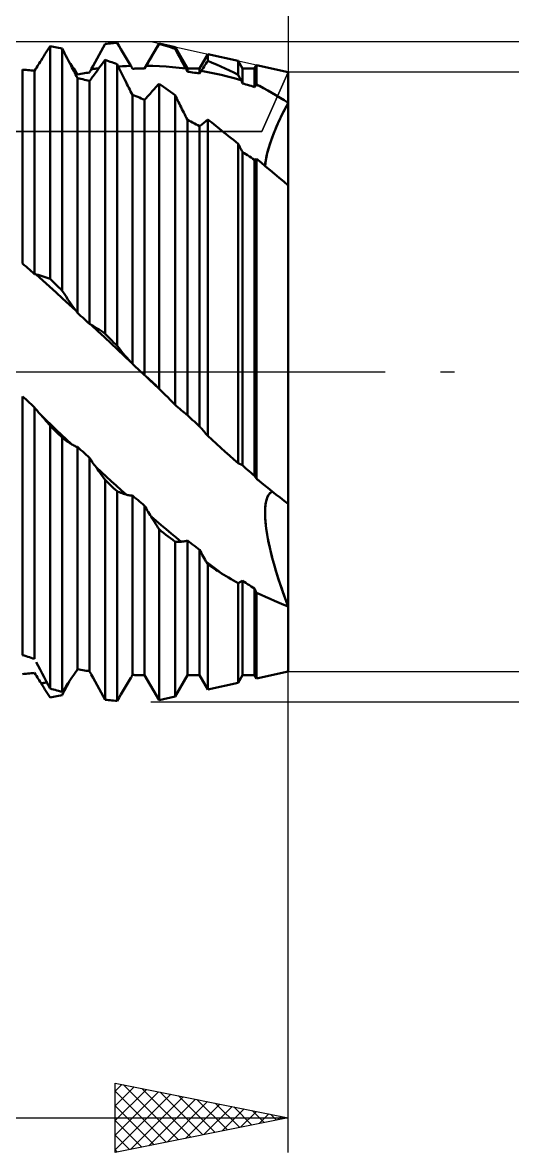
# Model space of a CAD drawing. Header units: millimetres. Extents: x -108 to 139, y -57 to 79.
# Drawn here: x 36.32 to 50.47, y -22.52 to 10.08 of the extents above; entities that cross this region are included whole.
import ezdxf

# ---------------------------------------------------------------- set-up
doc = ezdxf.new("R2010")
doc.units = ezdxf.units.MM
doc.header["$LTSCALE"] = 8
doc.linetypes.add('LONGDASH_DASH', pattern=[0.85, 0.4, -0.2, 0.05, -0.2])
for name, color, linetype in [('1', 4, 'CONTINUOUS'), ('2', 7, 'CONTINUOUS'), ('4', 2, 'LONGDASH_DASH'), ('CUT', 1, 'CONTINUOUS'), ('NOCUT', 7, 'CONTINUOUS'), ('SK2', 7, 'CONTINUOUS'), ('SK4', 2, 'LONGDASH_DASH')]:
    doc.layers.add(name, color=color, linetype=linetype)

msp = doc.modelspace()

# ---------------------------------------------------------------- linework, layer by layer
at = {"layer": '1', "color": 4, "linetype": 'CONTINUOUS', "lineweight": 50}
for p, q in [((38.65, 9.358), (38.707, 9.461)), ((38.707, 9.461), (38.756, 9.467)), ((38.756, 9.467), (38.806, 9.472)), ((38.806, 9.472), (38.855, 9.477)), ((38.855, 9.477), (38.905, 9.482)), ((38.905, 9.482), (38.954, 9.487)), ((38.954, 9.487), (39.004, 9.491)), ((39.004, 9.491), (39.053, 9.495)), ((39.11, 9.402), (39.053, 9.495)), ((39.847, 8.75), (40.265, 9.473)), ((40.212, 9.373), (40.265, 9.461)), ((40.73, 9.371), (40.265, 9.473)), ((40.265, 9.461), (40.265, 9.473)), ((40.331, 9.443), (40.265, 9.461)), ((36.934, 9.106), (36.971, 9.165)), ((36.971, 9.165), (37.008, 9.224)), ((37.008, 9.224), (37.045, 9.282)), ((37.045, 9.282), (37.082, 9.34)), ((37.082, 9.34), (37.119, 9.398)), ((37.168, 9.389), (37.119, 9.398)), ((37.119, 2.682), (37.119, 9.398)), ((37.218, 9.381), (37.168, 9.389)), ((37.267, 9.372), (37.218, 9.381)), ((37.317, 9.363), (37.267, 9.372)), ((37.366, 9.353), (37.317, 9.363)), ((37.416, 9.344), (37.366, 9.353)), ((37.465, 9.334), (37.416, 9.344)), ((37.502, 9.263), (37.465, 9.334)), ((37.465, 2.342), (37.465, 9.334)), ((37.539, 9.192), (37.502, 9.263)), ((37.576, 9.12), (37.539, 9.192)), ((38.48, 9.045), (38.537, 9.15)), ((38.537, 9.15), (38.593, 9.254)), ((38.593, 9.254), (38.65, 9.358)), ((39.167, 9.308), (39.11, 9.402)), ((39.224, 9.214), (39.167, 9.308)), ((39.281, 9.119), (39.224, 9.214)), ((40.055, 9.105), (40.107, 9.195)), ((40.107, 9.195), (40.16, 9.284)), ((40.16, 9.284), (40.212, 9.373)), ((40.398, 9.424), (40.331, 9.443)), ((40.464, 9.405), (40.398, 9.424)), ((40.531, 9.385), (40.464, 9.405)), ((40.597, 9.365), (40.531, 9.385)), ((40.664, 9.344), (40.597, 9.365)), ((40.73, 9.323), (40.664, 9.344)), ((41.089, 8.75), (40.73, 9.371)), ((40.73, 9.323), (40.73, 9.371)), ((40.774, 9.242), (40.73, 9.323)), ((40.818, 9.161), (40.774, 9.242)), ((40.863, 9.079), (40.818, 9.161)), ((41.435, 8.75), (41.674, 9.163)), ((42.55, 8.97), (41.674, 9.163)), ((41.674, 8.974), (41.674, 9.163)), ((36.724, 8.774), (36.751, 8.816)), ((36.751, 8.816), (36.778, 8.859)), ((36.778, 8.859), (36.805, 8.902)), ((36.805, 8.902), (36.832, 8.945)), ((36.832, 8.945), (36.859, 8.988)), ((36.859, 8.988), (36.896, 9.047)), ((36.896, 9.047), (36.934, 9.106)), ((37.614, 9.049), (37.576, 9.12)), ((37.651, 8.977), (37.614, 9.049)), ((37.688, 8.905), (37.651, 8.977)), ((37.706, 8.888), (37.675, 8.933)), ((37.725, 8.833), (37.688, 8.905)), ((37.738, 8.842), (37.706, 8.888)), ((37.751, 8.783), (37.725, 8.833)), ((37.769, 8.796), (37.738, 8.842)), ((38.308, 8.73), (38.365, 8.835)), ((38.365, 8.835), (38.423, 8.94)), ((38.423, 8.94), (38.48, 9.045)), ((38.558, 8.8), (38.596, 8.851)), ((38.596, 8.851), (38.633, 8.901)), ((38.633, 8.901), (38.67, 8.951)), ((38.67, 8.951), (38.707, 9.001)), ((38.756, 8.984), (38.707, 9.001)), ((38.707, 1.101), (38.707, 9.001)), ((38.806, 8.967), (38.756, 8.984)), ((38.855, 8.95), (38.806, 8.967)), ((38.905, 8.933), (38.855, 8.95)), ((38.954, 8.915), (38.905, 8.933)), ((39.004, 8.897), (38.954, 8.915)), ((39.053, 8.879), (39.004, 8.897)), ((39.09, 8.805), (39.053, 8.879)), ((39.053, 0.75), (39.053, 8.879)), ((39.087, 8.812), (39.148, 8.815)), ((39.127, 8.73), (39.09, 8.805)), ((39.148, 8.815), (39.209, 8.819)), ((39.209, 8.819), (39.27, 8.822)), ((39.27, 8.822), (39.33, 8.825)), ((39.338, 9.023), (39.281, 9.119)), ((39.33, 8.825), (39.391, 8.827)), ((39.395, 8.926), (39.338, 9.023)), ((39.391, 8.827), (39.452, 8.829)), ((39.452, 8.829), (39.395, 8.926)), ((39.459, 8.818), (39.452, 8.829)), ((39.466, 8.806), (39.459, 8.818)), ((39.473, 8.794), (39.466, 8.806)), ((39.875, 8.797), (39.882, 8.809)), ((39.882, 8.809), (39.889, 8.821)), ((39.889, 8.821), (39.896, 8.833)), ((39.896, 8.833), (39.949, 8.924)), ((40.086, 8.828), (39.896, 8.833)), ((39.949, 8.924), (40.002, 9.015)), ((40.002, 9.015), (40.055, 9.105)), ((40.277, 8.821), (40.086, 8.828)), ((40.468, 8.809), (40.277, 8.821)), ((40.658, 8.793), (40.468, 8.809)), ((40.907, 8.998), (40.863, 9.079)), ((40.951, 8.916), (40.907, 8.998)), ((40.995, 8.834), (40.951, 8.916)), ((41.04, 8.751), (40.995, 8.834)), ((41.538, 8.767), (41.565, 8.809)), ((41.565, 8.809), (41.592, 8.85)), ((41.592, 8.85), (41.62, 8.892)), ((41.62, 8.892), (41.647, 8.933)), ((41.647, 8.933), (41.674, 8.974)), ((41.798, 8.921), (41.674, 8.974)), ((41.923, 8.867), (41.798, 8.921)), ((42.048, 8.812), (41.923, 8.867)), ((42.173, 8.754), (42.048, 8.812)), ((42.677, 8.75), (42.55, 8.97)), ((42.55, 8.574), (42.55, 8.97)), ((43.023, 8.75), (43.082, 8.852)), ((44, 8.65), (43.082, 8.852)), ((43.082, 8.298), (43.082, 8.852)), ((36.374, 8.718), (36.325, 8.721)), ((36.325, 3.125), (36.325, 8.721)), ((36.424, 8.713), (36.374, 8.718)), ((36.473, 8.709), (36.424, 8.713)), ((36.523, 8.704), (36.473, 8.709)), ((36.572, 8.7), (36.523, 8.704)), ((36.622, 8.695), (36.572, 8.7)), ((36.671, 8.689), (36.622, 8.695)), ((36.671, 8.689), (36.698, 8.731)), ((36.671, 2.82), (36.671, 8.689)), ((36.698, 8.731), (36.724, 8.774)), ((37.778, 8.732), (37.751, 8.783)), ((37.801, 8.749), (37.769, 8.796)), ((37.804, 8.682), (37.778, 8.732)), ((37.832, 8.703), (37.801, 8.749)), ((37.831, 8.631), (37.804, 8.682)), ((37.822, 8.648), (37.829, 8.649)), ((37.829, 8.649), (37.836, 8.65)), ((37.858, 8.579), (37.831, 8.631)), ((37.864, 8.656), (37.832, 8.703)), ((37.836, 8.65), (37.843, 8.652)), ((37.843, 8.652), (37.85, 8.653)), ((37.85, 8.653), (37.857, 8.654)), ((37.857, 8.654), (37.864, 8.656)), ((37.885, 8.528), (37.858, 8.579)), ((37.871, 8.645), (37.864, 8.656)), ((37.878, 8.635), (37.871, 8.645)), ((37.885, 8.625), (37.878, 8.635)), ((37.892, 8.614), (37.885, 8.625)), ((37.913, 8.477), (37.885, 8.528)), ((37.899, 8.604), (37.892, 8.614)), ((37.906, 8.594), (37.899, 8.604)), ((37.913, 8.583), (37.906, 8.594)), ((37.913, 8.583), (37.962, 8.592)), ((37.962, 8.465), (37.913, 8.477)), ((37.913, 1.7), (37.913, 8.477)), ((37.962, 8.592), (38.012, 8.601)), ((38.012, 8.601), (38.061, 8.609)), ((38.061, 8.609), (38.111, 8.617)), ((38.111, 8.617), (38.16, 8.625)), ((38.16, 8.625), (38.21, 8.633)), ((38.21, 8.633), (38.259, 8.64)), ((38.259, 8.64), (38.266, 8.653)), ((38.266, 8.653), (38.273, 8.666)), ((38.273, 8.666), (38.28, 8.678)), ((38.28, 8.678), (38.287, 8.691)), ((38.287, 8.691), (38.294, 8.704)), ((38.294, 8.704), (38.301, 8.717)), ((38.301, 8.717), (38.308, 8.73)), ((38.308, 8.73), (38.345, 8.735)), ((38.312, 8.462), (38.339, 8.499)), ((38.339, 8.499), (38.366, 8.535)), ((38.345, 8.735), (38.381, 8.74)), ((38.366, 8.535), (38.393, 8.572)), ((38.381, 8.74), (38.418, 8.745)), ((38.393, 8.572), (38.42, 8.609)), ((38.418, 8.745), (38.455, 8.75)), ((38.42, 8.609), (38.447, 8.647)), ((38.447, 8.647), (38.484, 8.698)), ((38.455, 8.75), (38.491, 8.754)), ((38.484, 8.698), (38.521, 8.749)), ((38.491, 8.754), (38.528, 8.759)), ((38.521, 8.749), (38.558, 8.8)), ((39.164, 8.655), (39.127, 8.73)), ((39.201, 8.58), (39.164, 8.655)), ((39.239, 8.505), (39.201, 8.58)), ((39.276, 8.431), (39.239, 8.505)), ((39.48, 8.782), (39.473, 8.794)), ((39.487, 8.771), (39.48, 8.782)), ((39.494, 8.759), (39.487, 8.771)), ((39.501, 8.747), (39.494, 8.759)), ((39.501, 8.747), (39.535, 8.748)), ((39.535, 8.748), (39.57, 8.749)), ((39.57, 8.749), (39.605, 8.749)), ((39.605, 8.749), (39.639, 8.749)), ((39.639, 8.749), (39.674, 8.75)), ((39.674, 8.75), (39.709, 8.75)), ((39.709, 8.75), (39.743, 8.75)), ((39.758, 8.75), (39.743, 8.75)), ((39.743, 8.75), (39.847, 8.75)), ((39.773, 8.75), (39.758, 8.75)), ((39.788, 8.75), (39.773, 8.75)), ((39.803, 8.75), (39.788, 8.75)), ((39.818, 8.75), (39.803, 8.75)), ((39.832, 8.75), (39.818, 8.75)), ((39.847, 8.749), (39.832, 8.75)), ((39.847, 8.749), (39.854, 8.761)), ((39.847, 8.749), (39.847, 8.75)), ((39.854, 8.761), (39.861, 8.773)), ((39.861, 8.773), (39.868, 8.785)), ((39.868, 8.785), (39.875, 8.797)), ((40.849, 8.774), (40.658, 8.793)), ((41.04, 8.751), (40.849, 8.774)), ((41.047, 8.738), (41.04, 8.751)), ((41.054, 8.725), (41.047, 8.738)), ((41.061, 8.712), (41.054, 8.725)), ((41.068, 8.699), (41.061, 8.712)), ((41.075, 8.686), (41.068, 8.699)), ((41.082, 8.673), (41.075, 8.686)), ((41.089, 8.66), (41.082, 8.673)), ((41.089, 8.75), (41.435, 8.75)), ((41.089, 8.66), (41.089, 8.75)), ((41.138, 8.653), (41.089, 8.66)), ((41.188, 8.646), (41.138, 8.653)), ((41.237, 8.639), (41.188, 8.646)), ((41.287, 8.631), (41.237, 8.639)), ((41.336, 8.624), (41.287, 8.631)), ((41.386, 8.616), (41.336, 8.624)), ((41.435, 8.608), (41.386, 8.616)), ((41.435, 8.608), (41.435, 8.75)), ((41.435, 8.608), (41.442, 8.618)), ((41.442, 8.618), (41.449, 8.629)), ((41.449, 8.629), (41.456, 8.64)), ((41.456, 8.64), (41.463, 8.651)), ((41.463, 8.651), (41.47, 8.662)), ((41.47, 8.662), (41.477, 8.673)), ((41.477, 8.673), (41.484, 8.683)), ((41.484, 8.683), (41.511, 8.725)), ((41.675, 8.648), (41.484, 8.683)), ((41.511, 8.725), (41.538, 8.767)), ((41.866, 8.609), (41.675, 8.648)), ((42.056, 8.567), (41.866, 8.609)), ((42.247, 8.521), (42.056, 8.567)), ((42.299, 8.696), (42.173, 8.754)), ((42.438, 8.471), (42.247, 8.521)), ((42.424, 8.636), (42.299, 8.696)), ((42.55, 8.574), (42.424, 8.636)), ((42.561, 8.552), (42.55, 8.574)), ((42.572, 8.53), (42.561, 8.552)), ((42.584, 8.507), (42.572, 8.53)), ((42.595, 8.485), (42.584, 8.507)), ((42.606, 8.463), (42.595, 8.485)), ((42.677, 8.75), (43.023, 8.75)), ((42.677, 8.324), (42.677, 8.75)), ((43.023, 8.218), (43.023, 8.75)), ((44, 7.765), (44, 8.65)), ((44, 7.765), (44, 8.65)), ((38.012, 8.453), (37.962, 8.465)), ((38.061, 8.441), (38.012, 8.453)), ((38.111, 8.429), (38.061, 8.441)), ((38.16, 8.417), (38.111, 8.429)), ((38.21, 8.404), (38.16, 8.417)), ((38.259, 8.391), (38.21, 8.404)), ((38.259, 8.391), (38.286, 8.426)), ((38.259, 1.382), (38.259, 8.391)), ((38.286, 8.426), (38.312, 8.462)), ((39.313, 8.355), (39.276, 8.431)), ((39.339, 8.303), (39.313, 8.355)), ((39.365, 8.251), (39.339, 8.303)), ((39.392, 8.198), (39.365, 8.251)), ((39.419, 8.146), (39.392, 8.198)), ((40.101, 8.132), (40.134, 8.169)), ((40.134, 8.169), (40.167, 8.206)), ((40.167, 8.206), (40.199, 8.242)), ((40.199, 8.242), (40.232, 8.278)), ((40.232, 8.278), (40.265, 8.313)), ((40.331, 8.268), (40.265, 8.313)), ((40.265, -0.483), (40.265, 8.313)), ((40.398, 8.222), (40.331, 8.268)), ((40.464, 8.175), (40.398, 8.222)), ((40.531, 8.129), (40.464, 8.175)), ((42.629, 8.419), (42.438, 8.471)), ((42.618, 8.441), (42.606, 8.463)), ((42.629, 8.419), (42.618, 8.441)), ((42.636, 8.405), (42.629, 8.419)), ((42.643, 8.392), (42.636, 8.405)), ((42.649, 8.378), (42.643, 8.392)), ((42.656, 8.365), (42.649, 8.378)), ((42.663, 8.351), (42.656, 8.365)), ((42.67, 8.337), (42.663, 8.351)), ((42.677, 8.324), (42.67, 8.337)), ((42.726, 8.309), (42.677, 8.324)), ((42.776, 8.295), (42.726, 8.309)), ((42.825, 8.28), (42.776, 8.295)), ((42.875, 8.265), (42.825, 8.28)), ((42.924, 8.25), (42.875, 8.265)), ((42.974, 8.234), (42.924, 8.25)), ((43.023, 8.218), (42.974, 8.234)), ((43.023, 8.218), (43.03, 8.228)), ((43.03, 8.228), (43.037, 8.237)), ((43.037, 8.237), (43.044, 8.246)), ((43.044, 8.246), (43.051, 8.255)), ((43.051, 8.255), (43.058, 8.265)), ((43.058, 8.265), (43.064, 8.274)), ((43.064, 8.274), (43.071, 8.283)), ((43.071, 8.283), (43.073, 8.285)), ((43.088, 8.278), (43.071, 8.283)), ((43.073, 8.285), (43.074, 8.287)), ((43.074, 8.287), (43.076, 8.289)), ((43.076, 8.289), (43.078, 8.291)), ((43.078, 8.291), (43.079, 8.294)), ((43.079, 8.294), (43.081, 8.296)), ((43.081, 8.296), (43.082, 8.298)), ((43.095, 8.291), (43.082, 8.298)), ((43.104, 8.272), (43.088, 8.278)), ((43.107, 8.284), (43.095, 8.291)), ((43.12, 8.267), (43.104, 8.272)), ((43.119, 8.278), (43.107, 8.284)), ((43.132, 8.271), (43.119, 8.278)), ((43.136, 8.262), (43.12, 8.267)), ((43.144, 8.264), (43.132, 8.271)), ((43.153, 8.256), (43.136, 8.262)), ((43.156, 8.257), (43.144, 8.264)), ((43.169, 8.251), (43.153, 8.256)), ((43.169, 8.251), (43.156, 8.257)), ((43.287, 8.185), (43.169, 8.251)), ((43.406, 8.118), (43.287, 8.185)), ((39.446, 8.093), (39.419, 8.146)), ((39.473, 8.041), (39.446, 8.093)), ((39.501, 7.989), (39.473, 8.041)), ((39.55, 7.97), (39.501, 7.989)), ((39.501, 0.227), (39.501, 7.989)), ((39.6, 7.951), (39.55, 7.97)), ((39.649, 7.931), (39.6, 7.951)), ((39.699, 7.912), (39.649, 7.931)), ((39.748, 7.892), (39.699, 7.912)), ((39.798, 7.872), (39.748, 7.892)), ((39.847, 7.851), (39.798, 7.872)), ((39.847, 7.851), (39.874, 7.88)), ((39.847, -0.097), (39.847, 7.851)), ((39.874, 7.88), (39.9, 7.908)), ((39.9, 7.908), (39.927, 7.937)), ((39.927, 7.937), (39.954, 7.967)), ((39.954, 7.967), (39.981, 7.997)), ((39.981, 7.997), (40.008, 8.027)), ((40.008, 8.027), (40.035, 8.058)), ((40.035, 8.058), (40.068, 8.095)), ((40.068, 8.095), (40.101, 8.132)), ((40.597, 8.082), (40.531, 8.129)), ((40.664, 8.034), (40.597, 8.082)), ((40.73, 7.987), (40.664, 8.034)), ((40.755, 7.936), (40.73, 7.987)), ((40.73, -0.948), (40.73, 7.987)), ((40.779, 7.886), (40.755, 7.936)), ((40.804, 7.836), (40.779, 7.886)), ((40.828, 7.786), (40.804, 7.836)), ((43.525, 8.05), (43.406, 8.118)), ((43.644, 7.981), (43.525, 8.05)), ((43.762, 7.91), (43.644, 7.981)), ((43.881, 7.838), (43.762, 7.91)), ((44, 7.765), (43.881, 7.838)), ((40.853, 7.736), (40.828, 7.786)), ((40.877, 7.686), (40.853, 7.736)), ((40.902, 7.636), (40.877, 7.686)), ((40.928, 7.584), (40.902, 7.636)), ((40.954, 7.531), (40.928, 7.584)), ((40.981, 7.479), (40.954, 7.531)), ((43.811, 7.408), (43.859, 7.503)), ((43.834, 7.453), (43.888, 7.56)), ((43.859, 7.503), (43.906, 7.594)), ((43.888, 7.56), (43.944, 7.664)), ((43.906, 7.594), (43.953, 7.682)), ((43.944, 7.664), (44, 7.765)), ((43.953, 7.682), (44, 7.765)), ((44, 7.625), (44, 7.765)), ((44, 7.482), (44, 7.625)), ((41.007, 7.427), (40.981, 7.479)), ((41.034, 7.375), (41.007, 7.427)), ((41.061, 7.323), (41.034, 7.375)), ((41.089, 7.272), (41.061, 7.323)), ((41.138, 7.246), (41.089, 7.272)), ((41.089, -1.253), (41.089, 7.272)), ((41.188, 7.22), (41.138, 7.246)), ((41.237, 7.194), (41.188, 7.22)), ((41.287, 7.167), (41.237, 7.194)), ((41.542, 7.17), (41.568, 7.191)), ((41.568, 7.191), (41.595, 7.214)), ((41.595, 7.214), (41.622, 7.237)), ((41.622, 7.237), (41.63, 7.243)), ((41.63, 7.243), (41.637, 7.249)), ((41.637, 7.249), (41.644, 7.256)), ((41.644, 7.256), (41.652, 7.262)), ((41.652, 7.262), (41.659, 7.268)), ((41.659, 7.268), (41.666, 7.274)), ((41.666, 7.274), (41.674, 7.28)), ((41.731, 7.236), (41.674, 7.28)), ((41.674, -1.85), (41.674, 7.28)), ((41.787, 7.192), (41.731, 7.236)), ((41.844, 7.147), (41.787, 7.192)), ((43.671, 7.105), (43.717, 7.209)), ((43.677, 7.121), (43.729, 7.234)), ((43.717, 7.209), (43.764, 7.31)), ((43.729, 7.234), (43.781, 7.345)), ((43.764, 7.31), (43.811, 7.408)), ((43.781, 7.345), (43.834, 7.453)), ((44, 7.338), (44, 7.482)), ((44, 7.193), (44, 7.338)), ((44, 7.047), (44, 7.193)), ((41.336, 7.14), (41.287, 7.167)), ((41.386, 7.114), (41.336, 7.14)), ((41.435, 7.087), (41.386, 7.114)), ((41.435, 7.087), (41.462, 7.107)), ((41.435, -1.573), (41.435, 7.087)), ((41.462, 7.107), (41.488, 7.127)), ((41.488, 7.127), (41.515, 7.148)), ((41.515, 7.148), (41.542, 7.17)), ((41.902, 7.102), (41.844, 7.147)), ((41.959, 7.057), (41.902, 7.102)), ((42.016, 7.011), (41.959, 7.057)), ((42.073, 6.966), (42.016, 7.011)), ((42.141, 6.911), (42.073, 6.966)), ((42.209, 6.857), (42.141, 6.911)), ((42.277, 6.802), (42.209, 6.857)), ((43.533, 6.766), (43.579, 6.886)), ((43.54, 6.785), (43.582, 6.892)), ((43.579, 6.886), (43.627, 7.004)), ((43.582, 6.892), (43.625, 6.999)), ((43.625, 6.999), (43.671, 7.105)), ((43.627, 7.004), (43.677, 7.121)), ((44, 6.902), (44, 7.047)), ((44, 6.758), (44, 6.902)), ((42.345, 6.747), (42.277, 6.802)), ((42.413, 6.692), (42.345, 6.747)), ((42.481, 6.636), (42.413, 6.692)), ((42.55, 6.581), (42.481, 6.636)), ((42.568, 6.546), (42.55, 6.581)), ((42.55, -2.635), (42.55, 6.581)), ((42.586, 6.512), (42.568, 6.546)), ((43.419, 6.419), (43.453, 6.532)), ((43.433, 6.467), (43.465, 6.57)), ((43.453, 6.532), (43.491, 6.648)), ((43.465, 6.57), (43.501, 6.677)), ((43.491, 6.648), (43.533, 6.766)), ((43.501, 6.677), (43.54, 6.785)), ((44, 6.616), (44, 6.758)), ((44, 6.477), (44, 6.616)), ((42.604, 6.479), (42.586, 6.512)), ((42.622, 6.445), (42.604, 6.479)), ((42.64, 6.412), (42.622, 6.445)), ((42.658, 6.378), (42.64, 6.412)), ((42.677, 6.345), (42.658, 6.378)), ((42.726, 6.313), (42.677, 6.345)), ((42.677, -2.697), (42.677, 6.345)), ((42.776, 6.281), (42.726, 6.313)), ((42.825, 6.249), (42.776, 6.281)), ((42.875, 6.217), (42.825, 6.249)), ((42.924, 6.184), (42.875, 6.217)), ((43.349, 6.112), (43.367, 6.208)), ((43.361, 6.179), (43.381, 6.271)), ((43.367, 6.208), (43.39, 6.311)), ((43.381, 6.271), (43.405, 6.367)), ((43.39, 6.311), (43.419, 6.419)), ((43.405, 6.367), (43.433, 6.467)), ((44, 6.341), (44, 6.477)), ((44, 6.21), (44, 6.341)), ((44, 6.083), (44, 6.21)), ((42.974, 6.151), (42.924, 6.184)), ((43.023, 6.118), (42.974, 6.151)), ((43.023, 6.118), (43.032, 6.122)), ((43.023, -3.004), (43.023, 6.118)), ((43.032, 6.122), (43.04, 6.125)), ((43.04, 6.125), (43.049, 6.129)), ((43.049, 6.129), (43.057, 6.132)), ((43.057, 6.132), (43.065, 6.136)), ((43.065, 6.136), (43.074, 6.14)), ((43.074, 6.14), (43.082, 6.144)), ((43.212, 6.037), (43.082, 6.144)), ((43.082, -3.084), (43.082, 6.144)), ((43.342, 5.929), (43.212, 6.037)), ((43.33, 5.939), (43.337, 6.022)), ((43.33, 5.939), (43.336, 6.013)), ((43.336, 6.013), (43.347, 6.094)), ((43.337, 6.022), (43.349, 6.112)), ((43.473, 5.82), (43.342, 5.929)), ((43.347, 6.094), (43.361, 6.179)), ((44, 5.962), (44, 6.083)), ((44, 5.847), (44, 5.962)), ((43.604, 5.711), (43.473, 5.82)), ((43.736, 5.602), (43.604, 5.711)), ((43.868, 5.492), (43.736, 5.602)), ((44, 5.738), (44, 5.847)), ((44, 5.637), (44, 5.738)), ((44, 5.543), (44, 5.637)), ((44, 5.458), (44, 5.543)), ((44, 5.381), (43.868, 5.492)), ((44, 5.381), (44, 5.458)), ((44, -8.65), (44, 5.381)), ((36.374, 3.082), (36.325, 3.125)), ((36.424, 3.038), (36.374, 3.082)), ((36.473, 2.995), (36.424, 3.038)), ((36.523, 2.951), (36.473, 2.995)), ((36.572, 2.908), (36.523, 2.951)), ((36.622, 2.864), (36.572, 2.908)), ((36.671, 2.82), (36.622, 2.864)), ((36.678, 2.819), (36.671, 2.82)), ((36.685, 2.818), (36.678, 2.819)), ((36.692, 2.817), (36.685, 2.818)), ((36.699, 2.815), (36.692, 2.817)), ((36.706, 2.814), (36.699, 2.815)), ((36.713, 2.812), (36.706, 2.814)), ((36.72, 2.811), (36.713, 2.812)), ((36.91, 2.639), (36.719, 2.811)), ((36.777, 2.796), (36.72, 2.811)), ((36.834, 2.78), (36.777, 2.796)), ((36.891, 2.763), (36.834, 2.78)), ((36.948, 2.744), (36.891, 2.763)), ((37.101, 2.467), (36.91, 2.639)), ((37.005, 2.725), (36.948, 2.744)), ((37.062, 2.704), (37.005, 2.725)), ((37.119, 2.682), (37.062, 2.704)), ((37.168, 2.634), (37.119, 2.682)), ((37.218, 2.585), (37.168, 2.634)), ((37.292, 2.294), (37.101, 2.467)), ((37.267, 2.537), (37.218, 2.585)), ((37.317, 2.488), (37.267, 2.537)), ((37.482, 2.12), (37.292, 2.294)), ((37.366, 2.44), (37.317, 2.488)), ((37.416, 2.391), (37.366, 2.44)), ((37.465, 2.342), (37.416, 2.391)), ((37.522, 2.257), (37.465, 2.342)), ((37.673, 1.945), (37.482, 2.12)), ((37.579, 2.174), (37.522, 2.257)), ((37.635, 2.091), (37.579, 2.174)), ((37.692, 2.009), (37.635, 2.091)), ((37.749, 1.928), (37.692, 2.009)), ((37.864, 1.769), (37.673, 1.945)), ((37.807, 1.848), (37.749, 1.928)), ((37.864, 1.769), (37.807, 1.848)), ((37.871, 1.759), (37.864, 1.769)), ((37.878, 1.749), (37.871, 1.759)), ((37.885, 1.74), (37.878, 1.749)), ((37.892, 1.73), (37.885, 1.74)), ((37.899, 1.72), (37.892, 1.73)), ((37.906, 1.71), (37.899, 1.72)), ((37.913, 1.7), (37.906, 1.71)), ((37.962, 1.655), (37.913, 1.7)), ((38.012, 1.61), (37.962, 1.655)), ((38.061, 1.564), (38.012, 1.61)), ((38.111, 1.518), (38.061, 1.564)), ((38.16, 1.473), (38.111, 1.518)), ((38.21, 1.427), (38.16, 1.473)), ((38.259, 1.382), (38.21, 1.427)), ((38.266, 1.378), (38.259, 1.382)), ((38.273, 1.375), (38.266, 1.378)), ((38.28, 1.371), (38.273, 1.375)), ((38.287, 1.368), (38.28, 1.371)), ((38.294, 1.364), (38.287, 1.368)), ((38.301, 1.36), (38.294, 1.364)), ((38.308, 1.356), (38.301, 1.36)), ((38.499, 1.178), (38.308, 1.356)), ((38.365, 1.323), (38.308, 1.356)), ((38.423, 1.289), (38.365, 1.323)), ((38.48, 1.254), (38.423, 1.289)), ((38.537, 1.217), (38.48, 1.254)), ((38.689, 0.999), (38.499, 1.178)), ((38.593, 1.179), (38.537, 1.217)), ((38.65, 1.141), (38.593, 1.179)), ((38.707, 1.101), (38.65, 1.141)), ((38.88, 0.82), (38.689, 0.999)), ((38.756, 1.051), (38.707, 1.101)), ((38.806, 1), (38.756, 1.051)), ((38.855, 0.95), (38.806, 1)), ((38.905, 0.9), (38.855, 0.95)), ((39.071, 0.641), (38.88, 0.82)), ((38.954, 0.85), (38.905, 0.9)), ((39.004, 0.8), (38.954, 0.85)), ((39.053, 0.75), (39.004, 0.8)), ((39.11, 0.68), (39.053, 0.75)), ((39.167, 0.611), (39.11, 0.68)), ((39.262, 0.461), (39.071, 0.641)), ((39.224, 0.543), (39.167, 0.611)), ((39.281, 0.476), (39.224, 0.543)), ((39.452, 0.281), (39.262, 0.461)), ((39.338, 0.41), (39.281, 0.476)), ((39.395, 0.345), (39.338, 0.41)), ((39.452, 0.281), (39.395, 0.345)), ((39.459, 0.274), (39.452, 0.281)), ((39.466, 0.266), (39.459, 0.274)), ((39.473, 0.258), (39.466, 0.266)), ((39.48, 0.25), (39.473, 0.258)), ((39.487, 0.242), (39.48, 0.25)), ((39.494, 0.235), (39.487, 0.242)), ((39.501, 0.227), (39.494, 0.235)), ((39.55, 0.18), (39.501, 0.227)), ((39.6, 0.134), (39.55, 0.18)), ((39.649, 0.088), (39.6, 0.134)), ((39.699, 0.042), (39.649, 0.088)), ((39.748, -0.005), (39.699, 0.042)), ((39.798, -0.051), (39.748, -0.005)), ((39.847, -0.097), (39.798, -0.051)), ((39.854, -0.103), (39.847, -0.097)), ((39.861, -0.108), (39.854, -0.103)), ((39.868, -0.114), (39.861, -0.108)), ((39.875, -0.12), (39.868, -0.114)), ((39.882, -0.125), (39.875, -0.12)), ((39.889, -0.131), (39.882, -0.125)), ((39.896, -0.137), (39.889, -0.131)), ((39.963, -0.201), (39.896, -0.137)), ((39.949, -0.184), (39.896, -0.137)), ((40.002, -0.231), (39.949, -0.184)), ((40.031, -0.265), (39.963, -0.201)), ((40.055, -0.28), (40.002, -0.231)), ((40.099, -0.329), (40.031, -0.265)), ((40.107, -0.329), (40.055, -0.28)), ((40.167, -0.393), (40.099, -0.329)), ((40.16, -0.379), (40.107, -0.329)), ((40.212, -0.431), (40.16, -0.379)), ((40.234, -0.456), (40.167, -0.393)), ((40.265, -0.483), (40.212, -0.431)), ((40.302, -0.52), (40.234, -0.456)), ((40.271, -0.489), (40.265, -0.483)), ((40.277, -0.495), (40.271, -0.489)), ((40.283, -0.501), (40.277, -0.495)), ((40.289, -0.507), (40.283, -0.501)), ((40.295, -0.514), (40.289, -0.507)), ((40.302, -0.52), (40.295, -0.514)), ((40.301, -0.519), (40.301, -0.519)), ((40.301, -0.52), (40.301, -0.519)), ((40.301, -0.52), (40.301, -0.52)), ((40.302, -0.52), (40.301, -0.52)), ((40.301, -0.52), (40.301, -0.52)), ((40.373, -0.592), (40.302, -0.52)), ((40.302, -0.52), (40.302, -0.52)), ((40.444, -0.663), (40.373, -0.592)), ((36.374, -0.753), (36.325, -0.707)), ((36.325, -8.173), (36.325, -0.707)), ((36.424, -0.799), (36.374, -0.753)), ((36.473, -0.845), (36.424, -0.799)), ((36.523, -0.891), (36.473, -0.845)), ((36.572, -0.937), (36.523, -0.891)), ((36.622, -0.983), (36.572, -0.937)), ((40.516, -0.735), (40.444, -0.663)), ((40.587, -0.806), (40.516, -0.735)), ((40.659, -0.877), (40.587, -0.806)), ((40.73, -0.948), (40.659, -0.877)), ((40.774, -0.988), (40.73, -0.948)), ((36.671, -1.029), (36.622, -0.983)), ((36.698, -1.064), (36.671, -1.029)), ((36.671, -8.283), (36.671, -1.029)), ((36.724, -1.097), (36.698, -1.064)), ((36.751, -1.13), (36.724, -1.097)), ((36.778, -1.162), (36.751, -1.13)), ((36.805, -1.194), (36.778, -1.162)), ((36.832, -1.225), (36.805, -1.194)), ((36.859, -1.255), (36.832, -1.225)), ((36.896, -1.296), (36.859, -1.255)), ((37.003, -1.394), (36.859, -1.255)), ((36.934, -1.338), (36.896, -1.296)), ((40.818, -1.027), (40.774, -0.988)), ((40.863, -1.065), (40.818, -1.027)), ((40.907, -1.103), (40.863, -1.065)), ((40.951, -1.14), (40.907, -1.103)), ((40.995, -1.177), (40.951, -1.14)), ((41.04, -1.213), (40.995, -1.177)), ((41.047, -1.218), (41.04, -1.213)), ((41.054, -1.224), (41.047, -1.218)), ((41.061, -1.23), (41.054, -1.224)), ((41.068, -1.235), (41.061, -1.23)), ((41.075, -1.241), (41.068, -1.235)), ((41.082, -1.247), (41.075, -1.241)), ((41.089, -1.253), (41.082, -1.247)), ((41.138, -1.299), (41.089, -1.253)), ((41.188, -1.345), (41.138, -1.299)), ((36.971, -1.38), (36.934, -1.338)), ((37.008, -1.422), (36.971, -1.38)), ((37.148, -1.532), (37.003, -1.394)), ((37.045, -1.465), (37.008, -1.422)), ((37.082, -1.509), (37.045, -1.465)), ((37.119, -1.552), (37.082, -1.509)), ((37.168, -1.602), (37.119, -1.552)), ((37.119, -9.14), (37.119, -1.552)), ((37.292, -1.67), (37.148, -1.532)), ((37.218, -1.652), (37.168, -1.602)), ((41.237, -1.39), (41.188, -1.345)), ((41.287, -1.436), (41.237, -1.39)), ((41.336, -1.482), (41.287, -1.436)), ((41.386, -1.527), (41.336, -1.482)), ((41.435, -1.573), (41.386, -1.527)), ((41.442, -1.58), (41.435, -1.573)), ((41.449, -1.588), (41.442, -1.58)), ((41.456, -1.595), (41.449, -1.588)), ((41.463, -1.603), (41.456, -1.595)), ((41.47, -1.61), (41.463, -1.603)), ((41.477, -1.618), (41.47, -1.61)), ((41.484, -1.626), (41.477, -1.618)), ((41.511, -1.658), (41.484, -1.626)), ((37.267, -1.701), (37.218, -1.652)), ((37.317, -1.751), (37.267, -1.701)), ((37.437, -1.807), (37.292, -1.67)), ((37.366, -1.8), (37.317, -1.751)), ((37.416, -1.85), (37.366, -1.8)), ((37.465, -1.899), (37.416, -1.85)), ((37.581, -1.944), (37.437, -1.807)), ((37.502, -1.926), (37.465, -1.899)), ((37.465, -9.233), (37.465, -1.899)), ((37.539, -1.953), (37.502, -1.926)), ((37.576, -1.98), (37.539, -1.953)), ((37.725, -2.08), (37.581, -1.944)), ((41.538, -1.689), (41.511, -1.658)), ((41.565, -1.721), (41.538, -1.689)), ((41.592, -1.753), (41.565, -1.721)), ((41.62, -1.785), (41.592, -1.753)), ((41.647, -1.817), (41.62, -1.785)), ((41.674, -1.85), (41.647, -1.817)), ((41.798, -1.965), (41.674, -1.85)), ((37.614, -2.006), (37.576, -1.98)), ((37.651, -2.031), (37.614, -2.006)), ((37.688, -2.056), (37.651, -2.031)), ((37.725, -2.08), (37.688, -2.056)), ((37.751, -2.096), (37.725, -2.08)), ((37.778, -2.111), (37.751, -2.096)), ((37.804, -2.125), (37.778, -2.111)), ((37.831, -2.138), (37.804, -2.125)), ((37.858, -2.15), (37.831, -2.138)), ((37.885, -2.16), (37.858, -2.15)), ((37.913, -2.169), (37.885, -2.16)), ((37.962, -2.214), (37.913, -2.169)), ((37.913, -8.583), (37.913, -2.169)), ((38.012, -2.259), (37.962, -2.214)), ((38.061, -2.303), (38.012, -2.259)), ((41.923, -2.079), (41.798, -1.965)), ((42.048, -2.192), (41.923, -2.079)), ((42.173, -2.304), (42.048, -2.192)), ((38.111, -2.348), (38.061, -2.303)), ((38.16, -2.393), (38.111, -2.348)), ((38.21, -2.437), (38.16, -2.393)), ((38.259, -2.482), (38.21, -2.437)), ((38.286, -2.522), (38.259, -2.482)), ((38.259, -8.64), (38.259, -2.482)), ((38.312, -2.562), (38.286, -2.522)), ((38.339, -2.602), (38.312, -2.562)), ((38.366, -2.641), (38.339, -2.602)), ((42.299, -2.415), (42.173, -2.304)), ((42.424, -2.526), (42.299, -2.415)), ((42.55, -2.635), (42.424, -2.526)), ((38.393, -2.679), (38.366, -2.641)), ((38.42, -2.717), (38.393, -2.679)), ((38.447, -2.754), (38.42, -2.717)), ((38.484, -2.805), (38.447, -2.754)), ((38.591, -2.887), (38.447, -2.754)), ((38.521, -2.856), (38.484, -2.805)), ((38.558, -2.907), (38.521, -2.856)), ((38.596, -2.959), (38.558, -2.907)), ((38.735, -3.02), (38.591, -2.887)), ((42.561, -2.641), (42.55, -2.635)), ((42.572, -2.646), (42.561, -2.641)), ((42.584, -2.652), (42.572, -2.646)), ((42.595, -2.657), (42.584, -2.652)), ((42.606, -2.663), (42.595, -2.657)), ((42.618, -2.668), (42.606, -2.663)), ((42.629, -2.673), (42.618, -2.668)), ((42.636, -2.677), (42.629, -2.673)), ((42.643, -2.68), (42.636, -2.677)), ((42.649, -2.683), (42.643, -2.68)), ((42.656, -2.687), (42.649, -2.683)), ((42.663, -2.69), (42.656, -2.687)), ((42.67, -2.694), (42.663, -2.69)), ((42.677, -2.697), (42.67, -2.694)), ((42.726, -2.741), (42.677, -2.697)), ((42.776, -2.785), (42.726, -2.741)), ((42.825, -2.829), (42.776, -2.785)), ((42.875, -2.873), (42.825, -2.829)), ((42.924, -2.917), (42.875, -2.873)), ((42.974, -2.96), (42.924, -2.917)), ((38.633, -3.011), (38.596, -2.959)), ((38.67, -3.064), (38.633, -3.011)), ((38.707, -3.117), (38.67, -3.064)), ((38.756, -3.164), (38.707, -3.117)), ((38.707, -9.461), (38.707, -3.117)), ((38.88, -3.151), (38.735, -3.02)), ((38.806, -3.212), (38.756, -3.164)), ((38.855, -3.259), (38.806, -3.212)), ((38.905, -3.306), (38.855, -3.259)), ((39.024, -3.282), (38.88, -3.151)), ((43.023, -3.004), (42.974, -2.96)), ((43.03, -3.013), (43.023, -3.004)), ((43.037, -3.022), (43.03, -3.013)), ((43.044, -3.031), (43.037, -3.022)), ((43.051, -3.04), (43.044, -3.031)), ((43.058, -3.049), (43.051, -3.04)), ((43.064, -3.059), (43.058, -3.049)), ((43.071, -3.068), (43.064, -3.059)), ((43.073, -3.071), (43.071, -3.068)), ((43.074, -3.073), (43.073, -3.071)), ((43.076, -3.075), (43.074, -3.073)), ((43.078, -3.077), (43.076, -3.075)), ((43.079, -3.079), (43.078, -3.077)), ((43.081, -3.082), (43.079, -3.079)), ((43.082, -3.084), (43.081, -3.082)), ((43.095, -3.094), (43.082, -3.084)), ((43.107, -3.104), (43.095, -3.094)), ((43.119, -3.114), (43.107, -3.104)), ((43.132, -3.124), (43.119, -3.114)), ((43.144, -3.134), (43.132, -3.124)), ((43.156, -3.144), (43.144, -3.134)), ((43.169, -3.155), (43.156, -3.144)), ((43.287, -3.251), (43.169, -3.155)), ((43.406, -3.346), (43.287, -3.251)), ((38.954, -3.354), (38.905, -3.306)), ((39.004, -3.401), (38.954, -3.354)), ((39.053, -3.448), (39.004, -3.401)), ((39.169, -3.412), (39.024, -3.282)), ((39.09, -3.463), (39.053, -3.448)), ((39.053, -9.495), (39.053, -3.448)), ((39.127, -3.477), (39.09, -3.463)), ((39.164, -3.491), (39.127, -3.477)), ((39.201, -3.505), (39.164, -3.491)), ((39.313, -3.542), (39.169, -3.412)), ((39.239, -3.517), (39.201, -3.505)), ((39.276, -3.53), (39.239, -3.517)), ((39.313, -3.542), (39.276, -3.53)), ((39.339, -3.549), (39.313, -3.542)), ((39.365, -3.555), (39.339, -3.549)), ((39.392, -3.561), (39.365, -3.555)), ((39.419, -3.565), (39.392, -3.561)), ((39.446, -3.568), (39.419, -3.565)), ((39.473, -3.569), (39.446, -3.568)), ((39.501, -3.569), (39.473, -3.569)), ((39.55, -3.612), (39.501, -3.569)), ((39.501, -8.747), (39.501, -3.569)), ((43.387, -3.639), (43.412, -3.583)), ((43.405, -3.596), (43.435, -3.544)), ((43.525, -3.441), (43.406, -3.346)), ((43.412, -3.583), (43.441, -3.536)), ((43.435, -3.544), (43.469, -3.503)), ((43.441, -3.536), (43.473, -3.5)), ((43.469, -3.503), (43.508, -3.476)), ((43.473, -3.5), (43.51, -3.474)), ((43.508, -3.476), (43.549, -3.46)), ((43.51, -3.474), (43.549, -3.46)), ((43.644, -3.535), (43.525, -3.441)), ((43.762, -3.628), (43.644, -3.535)), ((39.6, -3.654), (39.55, -3.612)), ((39.649, -3.696), (39.6, -3.654)), ((39.699, -3.738), (39.649, -3.696)), ((39.748, -3.779), (39.699, -3.738)), ((39.798, -3.821), (39.748, -3.779)), ((39.847, -3.863), (39.798, -3.821)), ((39.874, -3.909), (39.847, -3.863)), ((39.847, -8.75), (39.847, -3.863)), ((39.9, -3.954), (39.874, -3.909)), ((43.329, -3.997), (43.335, -3.902)), ((43.332, -3.945), (43.339, -3.859)), ((43.335, -3.902), (43.345, -3.813)), ((43.339, -3.859), (43.35, -3.779)), ((43.345, -3.813), (43.36, -3.731)), ((43.35, -3.779), (43.366, -3.705)), ((43.36, -3.731), (43.38, -3.659)), ((43.366, -3.705), (43.387, -3.639)), ((43.38, -3.659), (43.405, -3.596)), ((43.881, -3.72), (43.762, -3.628)), ((44, -3.811), (43.881, -3.72)), ((39.927, -4), (39.9, -3.954)), ((39.954, -4.044), (39.927, -4)), ((39.981, -4.088), (39.954, -4.044)), ((40.008, -4.132), (39.981, -4.088)), ((40.035, -4.175), (40.008, -4.132)), ((40.068, -4.226), (40.035, -4.175)), ((40.179, -4.298), (40.035, -4.175)), ((40.101, -4.279), (40.068, -4.226)), ((43.328, -4.037), (43.332, -3.945)), ((43.328, -4.097), (43.329, -3.997)), ((43.329, -4.133), (43.328, -4.037)), ((43.332, -4.201), (43.328, -4.097)), ((43.333, -4.234), (43.329, -4.133)), ((43.339, -4.308), (43.332, -4.201)), ((43.342, -4.341), (43.333, -4.234)), ((40.134, -4.331), (40.101, -4.279)), ((40.167, -4.383), (40.134, -4.331)), ((40.199, -4.436), (40.167, -4.383)), ((40.324, -4.421), (40.179, -4.298)), ((40.232, -4.489), (40.199, -4.436)), ((40.265, -4.543), (40.232, -4.489)), ((40.331, -4.595), (40.265, -4.543)), ((40.265, -9.473), (40.265, -4.543)), ((40.468, -4.543), (40.324, -4.421)), ((40.613, -4.663), (40.468, -4.543)), ((43.349, -4.419), (43.339, -4.308)), ((43.353, -4.453), (43.342, -4.341)), ((43.363, -4.532), (43.349, -4.419)), ((43.368, -4.569), (43.353, -4.453)), ((43.38, -4.647), (43.363, -4.532)), ((40.398, -4.647), (40.331, -4.595)), ((40.464, -4.699), (40.398, -4.647)), ((40.531, -4.75), (40.464, -4.699)), ((40.597, -4.801), (40.531, -4.75)), ((40.664, -4.851), (40.597, -4.801)), ((40.757, -4.783), (40.613, -4.663)), ((40.73, -4.901), (40.664, -4.851)), ((40.902, -4.901), (40.757, -4.783)), ((40.981, -4.893), (41.007, -4.888)), ((41.007, -4.888), (41.034, -4.882)), ((41.034, -4.882), (41.061, -4.875)), ((41.061, -4.875), (41.089, -4.867)), ((41.138, -4.905), (41.089, -4.867)), ((41.089, -8.75), (41.089, -4.867)), ((43.387, -4.69), (43.368, -4.569)), ((43.4, -4.763), (43.38, -4.647)), ((43.409, -4.814), (43.387, -4.69)), ((43.422, -4.881), (43.4, -4.763)), ((43.434, -4.942), (43.409, -4.814)), ((43.446, -4.998), (43.422, -4.881)), ((40.755, -4.902), (40.73, -4.901)), ((40.73, -9.371), (40.73, -4.901)), ((40.779, -4.902), (40.755, -4.902)), ((40.804, -4.903), (40.779, -4.902)), ((40.804, -4.903), (40.828, -4.903)), ((40.828, -4.903), (40.853, -4.902)), ((40.853, -4.902), (40.877, -4.902)), ((40.877, -4.902), (40.902, -4.901)), ((40.902, -4.901), (40.928, -4.9)), ((40.928, -4.9), (40.954, -4.897)), ((40.954, -4.897), (40.981, -4.893)), ((41.188, -4.943), (41.138, -4.905)), ((41.237, -4.981), (41.188, -4.943)), ((41.287, -5.019), (41.237, -4.981)), ((41.336, -5.057), (41.287, -5.019)), ((41.386, -5.095), (41.336, -5.057)), ((41.435, -5.133), (41.386, -5.095)), ((41.462, -5.183), (41.435, -5.133)), ((41.435, -8.75), (41.435, -5.133)), ((41.488, -5.233), (41.462, -5.183)), ((43.463, -5.072), (43.434, -4.942)), ((43.473, -5.116), (43.446, -4.998)), ((43.493, -5.203), (43.463, -5.072)), ((43.501, -5.234), (43.473, -5.116)), ((43.527, -5.335), (43.493, -5.203)), ((41.515, -5.282), (41.488, -5.233)), ((41.542, -5.331), (41.515, -5.282)), ((41.568, -5.379), (41.542, -5.331)), ((41.595, -5.427), (41.568, -5.379)), ((41.622, -5.474), (41.595, -5.427)), ((41.63, -5.487), (41.622, -5.474)), ((41.698, -5.532), (41.622, -5.474)), ((41.637, -5.5), (41.63, -5.487)), ((41.644, -5.512), (41.637, -5.5)), ((41.652, -5.525), (41.644, -5.512)), ((41.659, -5.538), (41.652, -5.525)), ((41.666, -5.551), (41.659, -5.538)), ((41.773, -5.59), (41.698, -5.532)), ((43.531, -5.353), (43.501, -5.234)), ((43.562, -5.467), (43.527, -5.335)), ((43.563, -5.473), (43.531, -5.353)), ((43.599, -5.6), (43.562, -5.467)), ((43.597, -5.593), (43.563, -5.473)), ((41.674, -5.563), (41.666, -5.551)), ((41.731, -5.6), (41.674, -5.563)), ((41.674, -9.163), (41.674, -5.563)), ((41.787, -5.637), (41.731, -5.6)), ((41.848, -5.647), (41.773, -5.59)), ((41.844, -5.674), (41.787, -5.637)), ((41.902, -5.71), (41.844, -5.674)), ((41.923, -5.704), (41.848, -5.647)), ((41.959, -5.746), (41.902, -5.71)), ((41.998, -5.76), (41.923, -5.704)), ((42.016, -5.781), (41.959, -5.746)), ((42.073, -5.817), (41.998, -5.76)), ((42.073, -5.816), (42.016, -5.781)), ((42.141, -5.858), (42.073, -5.816)), ((42.209, -5.899), (42.141, -5.858)), ((43.632, -5.713), (43.597, -5.593)), ((43.638, -5.733), (43.599, -5.6)), ((43.669, -5.833), (43.632, -5.713)), ((43.679, -5.865), (43.638, -5.733)), ((43.707, -5.952), (43.669, -5.833)), ((43.721, -5.996), (43.679, -5.865)), ((42.277, -5.939), (42.209, -5.899)), ((42.345, -5.979), (42.277, -5.939)), ((42.413, -6.018), (42.345, -5.979)), ((42.481, -6.057), (42.413, -6.018)), ((42.55, -6.095), (42.481, -6.057)), ((42.55, -6.095), (42.568, -6.086)), ((42.55, -8.97), (42.55, -6.095)), ((42.568, -6.086), (42.586, -6.077)), ((42.586, -6.077), (42.604, -6.068)), ((42.604, -6.068), (42.622, -6.058)), ((42.622, -6.058), (42.64, -6.047)), ((42.64, -6.047), (42.658, -6.036)), ((42.658, -6.036), (42.677, -6.025)), ((42.726, -6.058), (42.677, -6.025)), ((42.677, -8.75), (42.677, -6.025)), ((42.776, -6.092), (42.726, -6.058)), ((42.825, -6.125), (42.776, -6.092)), ((42.875, -6.158), (42.825, -6.125)), ((42.924, -6.19), (42.875, -6.158)), ((42.974, -6.223), (42.924, -6.19)), ((43.746, -6.071), (43.707, -5.952)), ((43.764, -6.126), (43.721, -5.996)), ((43.785, -6.188), (43.746, -6.071)), ((43.809, -6.256), (43.764, -6.126)), ((43.826, -6.305), (43.785, -6.188)), ((43.023, -6.256), (42.974, -6.223)), ((43.032, -6.272), (43.023, -6.256)), ((43.023, -8.75), (43.023, -6.256)), ((43.04, -6.289), (43.032, -6.272)), ((43.049, -6.306), (43.04, -6.289)), ((43.057, -6.323), (43.049, -6.306)), ((43.065, -6.34), (43.057, -6.323)), ((43.074, -6.356), (43.065, -6.34)), ((43.082, -6.373), (43.074, -6.356)), ((43.212, -6.436), (43.082, -6.373)), ((43.082, -8.852), (43.082, -6.373)), ((43.342, -6.496), (43.212, -6.436)), ((43.473, -6.555), (43.342, -6.496)), ((43.855, -6.386), (43.809, -6.256)), ((43.868, -6.423), (43.826, -6.305)), ((43.902, -6.515), (43.855, -6.386)), ((43.911, -6.54), (43.868, -6.423)), ((43.95, -6.644), (43.902, -6.515)), ((43.604, -6.612), (43.473, -6.555)), ((43.736, -6.668), (43.604, -6.612)), ((43.868, -6.721), (43.736, -6.668)), ((44, -6.772), (43.868, -6.721)), ((43.955, -6.656), (43.911, -6.54)), ((44, -6.772), (43.95, -6.644)), ((44, -6.772), (43.955, -6.656)), ((36.374, -8.189), (36.325, -8.173)), ((36.424, -8.206), (36.374, -8.189)), ((36.473, -8.221), (36.424, -8.206)), ((36.523, -8.237), (36.473, -8.221)), ((36.572, -8.253), (36.523, -8.237)), ((36.622, -8.268), (36.572, -8.253)), ((36.671, -8.283), (36.622, -8.268)), ((36.777, -8.484), (36.72, -8.375)), ((36.325, -8.721), (36.374, -8.718)), ((36.374, -8.718), (36.424, -8.713)), ((36.424, -8.713), (36.473, -8.709)), ((36.473, -8.709), (36.523, -8.704)), ((36.523, -8.704), (36.572, -8.7)), ((36.572, -8.7), (36.622, -8.695)), ((36.622, -8.695), (36.671, -8.689)), ((36.698, -8.731), (36.671, -8.689)), ((36.724, -8.774), (36.698, -8.731)), ((36.751, -8.816), (36.724, -8.774)), ((36.834, -8.594), (36.777, -8.484)), ((36.891, -8.703), (36.834, -8.594)), ((36.948, -8.813), (36.891, -8.703)), ((37.749, -8.825), (37.807, -8.741)), ((37.807, -8.741), (37.864, -8.656)), ((37.864, -8.656), (37.871, -8.645)), ((37.871, -8.645), (37.878, -8.635)), ((37.878, -8.635), (37.885, -8.625)), ((37.885, -8.625), (37.892, -8.614)), ((37.892, -8.614), (37.899, -8.604)), ((37.899, -8.604), (37.906, -8.594)), ((37.906, -8.594), (37.913, -8.583)), ((37.962, -8.592), (37.913, -8.583)), ((38.012, -8.601), (37.962, -8.592)), ((38.061, -8.609), (38.012, -8.601)), ((38.111, -8.617), (38.061, -8.609)), ((38.16, -8.625), (38.111, -8.617)), ((38.21, -8.633), (38.16, -8.625)), ((38.259, -8.64), (38.21, -8.633)), ((38.266, -8.653), (38.259, -8.64)), ((38.273, -8.666), (38.266, -8.653)), ((38.28, -8.678), (38.273, -8.666)), ((38.287, -8.691), (38.28, -8.678)), ((38.294, -8.704), (38.287, -8.691)), ((38.301, -8.717), (38.294, -8.704)), ((38.308, -8.73), (38.301, -8.717)), ((38.365, -8.835), (38.308, -8.73)), ((39.466, -8.806), (39.473, -8.794)), ((39.473, -8.794), (39.48, -8.782)), ((39.48, -8.782), (39.487, -8.771)), ((39.487, -8.771), (39.494, -8.759)), ((39.494, -8.759), (39.501, -8.747)), ((39.535, -8.748), (39.501, -8.747)), ((39.57, -8.749), (39.535, -8.748)), ((39.605, -8.749), (39.57, -8.749)), ((39.639, -8.749), (39.605, -8.749)), ((39.674, -8.75), (39.639, -8.749)), ((39.709, -8.75), (39.674, -8.75)), ((39.743, -8.75), (39.709, -8.75)), ((39.743, -8.75), (39.847, -8.75)), ((40.265, -9.473), (39.847, -8.75)), ((40.73, -9.371), (41.089, -8.75)), ((41.089, -8.75), (41.435, -8.75)), ((41.674, -9.163), (41.435, -8.75)), ((42.55, -8.97), (42.677, -8.75)), ((42.677, -8.75), (43.023, -8.75)), ((43.082, -8.852), (43.023, -8.75)), ((43.082, -8.852), (44, -8.65)), ((36.778, -8.859), (36.751, -8.816)), ((36.805, -8.902), (36.778, -8.859)), ((36.832, -8.945), (36.805, -8.902)), ((36.859, -8.988), (36.832, -8.945)), ((36.859, -8.988), (36.887, -8.984)), ((36.896, -9.047), (36.859, -8.988)), ((36.887, -8.984), (36.915, -8.98)), ((36.934, -9.106), (36.896, -9.047)), ((36.915, -8.98), (36.943, -8.976)), ((36.971, -9.165), (36.934, -9.106)), ((36.943, -8.976), (36.971, -8.972)), ((37.005, -8.922), (36.948, -8.813)), ((36.971, -8.972), (36.999, -8.968)), ((36.999, -8.968), (37.027, -8.964)), ((37.062, -9.031), (37.005, -8.922)), ((37.119, -9.14), (37.062, -9.031)), ((37.522, -9.153), (37.579, -9.072)), ((37.569, -9.134), (37.604, -9.067)), ((37.579, -9.072), (37.635, -8.99)), ((37.604, -9.067), (37.639, -9)), ((37.635, -8.99), (37.692, -8.908)), ((37.639, -9), (37.673, -8.933)), ((37.692, -8.908), (37.749, -8.825)), ((38.423, -8.94), (38.365, -8.835)), ((38.48, -9.045), (38.423, -8.94)), ((38.537, -9.15), (38.48, -9.045)), ((39.224, -9.214), (39.281, -9.119)), ((39.281, -9.119), (39.338, -9.023)), ((39.338, -9.023), (39.395, -8.926)), ((39.395, -8.926), (39.452, -8.829)), ((39.452, -8.829), (39.459, -8.818)), ((39.459, -8.818), (39.466, -8.806)), ((41.674, -9.163), (42.55, -8.97)), ((37.008, -9.224), (36.971, -9.165)), ((37.045, -9.282), (37.008, -9.224)), ((37.082, -9.34), (37.045, -9.282)), ((37.119, -9.398), (37.082, -9.34)), ((37.168, -9.154), (37.119, -9.14)), ((37.119, -9.398), (37.168, -9.389)), ((37.218, -9.167), (37.168, -9.154)), ((37.168, -9.389), (37.218, -9.381)), ((37.267, -9.181), (37.218, -9.167)), ((37.218, -9.381), (37.267, -9.372)), ((37.317, -9.194), (37.267, -9.181)), ((37.267, -9.372), (37.317, -9.363)), ((37.366, -9.207), (37.317, -9.194)), ((37.317, -9.363), (37.366, -9.353)), ((37.416, -9.22), (37.366, -9.207)), ((37.366, -9.353), (37.416, -9.344)), ((37.465, -9.233), (37.416, -9.22)), ((37.416, -9.344), (37.465, -9.334)), ((37.465, -9.233), (37.522, -9.153)), ((37.465, -9.334), (37.5, -9.267)), ((37.5, -9.267), (37.534, -9.201)), ((37.534, -9.201), (37.569, -9.134)), ((38.593, -9.254), (38.537, -9.15)), ((38.65, -9.358), (38.593, -9.254)), ((38.707, -9.461), (38.65, -9.358)), ((39.053, -9.495), (39.11, -9.402)), ((39.11, -9.402), (39.167, -9.308)), ((39.167, -9.308), (39.224, -9.214)), ((40.265, -9.473), (40.73, -9.371)), ((38.756, -9.467), (38.707, -9.461)), ((38.806, -9.472), (38.756, -9.467)), ((38.855, -9.477), (38.806, -9.472)), ((38.905, -9.482), (38.855, -9.477)), ((38.954, -9.487), (38.905, -9.482)), ((39.004, -9.491), (38.954, -9.487)), ((39.053, -9.495), (39.004, -9.491))]:
    msp.add_line(p, q, dxfattribs=at)
at = {"layer": '2', "color": 7, "linetype": 'CONTINUOUS', "lineweight": 25}
for p, q in [((44, 32.525), (44, 7)), ((67, 9.525), (40.03, 9.525)), ((57, 8.65), (44, 8.65)), ((44, -22.525), (44, -0.875)), ((44, -8.65), (57, -8.65)), ((40.03, -9.525), (67, -9.525)), ((39, -22.525), (39, -20.525)), ((39, -20.525), (44, -21.525)), ((39, -20.757), (39.193, -20.564)), ((39, -21.181), (39.547, -20.634)), ((39, -21.605), (39.9, -20.705)), ((39, -20.757), (40.474, -22.23)), ((39, -22.03), (40.254, -20.776)), ((39, -22.454), (40.607, -20.846)), ((39.241, -20.573), (40.827, -22.16)), ((39.771, -20.679), (41.181, -22.089)), ((40.301, -20.785), (41.534, -22.018)), ((39, -21.181), (40.12, -22.301)), ((39.441, -22.437), (40.961, -20.917)), ((39.972, -22.331), (41.315, -20.988)), ((40.502, -22.225), (41.668, -21.059)), ((40.832, -20.891), (41.888, -21.947)), ((41.032, -22.119), (42.022, -21.129)), ((41.362, -20.997), (42.241, -21.877)), ((41.892, -21.103), (42.595, -21.806)), ((41.563, -22.012), (42.375, -21.2)), ((42.093, -21.906), (42.729, -21.271)), ((42.423, -21.21), (42.949, -21.735)), ((42.623, -21.8), (43.082, -21.341)), ((42.953, -21.316), (43.302, -21.665)), ((43.154, -21.694), (43.436, -21.412)), ((43.483, -21.422), (43.656, -21.594)), ((43.684, -21.588), (43.789, -21.483)), ((23, -21.525), (44, -21.525)), ((44, -21.525), (39, -22.525)), ((39, -21.605), (39.767, -22.372)), ((39, -22.029), (39.413, -22.442)), ((39, -22.454), (39.059, -22.513))]:
    msp.add_line(p, q, dxfattribs=at)
at = {"layer": '4', "color": 2, "linetype": 'LONGDASH_DASH', "lineweight": 25}
msp.add_line((0, 0), (44, 0), dxfattribs=at)
at = {"layer": 'CUT', "color": 1, "linetype": 'CONTINUOUS', "lineweight": 25}
for p, q in [((40.03, 9.525), (23, 9.525)), ((44, 8.65), (40.03, 9.525)), ((43.235, 6.933), (44, 8.65)), ((23, 6.933), (43.235, 6.933))]:
    msp.add_line(p, q, dxfattribs=at)
at = {"layer": 'NOCUT', "color": 7, "linetype": 'CONTINUOUS', "lineweight": 25}
for p, q in [((44, 8.65), (43.235, 6.933)), ((44, 0), (44, 8.65)), ((43.235, 6.933), (23, 6.933)), ((0, 0), (44, 0))]:
    msp.add_line(p, q, dxfattribs=at)
at = {"layer": 'SK2', "color": 7, "linetype": 'CONTINUOUS', "lineweight": 25}
msp.add_line((44, 42.525), (44, 9.525), dxfattribs=at)
at = {"layer": 'SK4', "color": 2, "linetype": 'LONGDASH_DASH', "lineweight": 25}
msp.add_line((-72, 0), (50, 0), dxfattribs=at)

doc.saveas('drawing.dxf')
